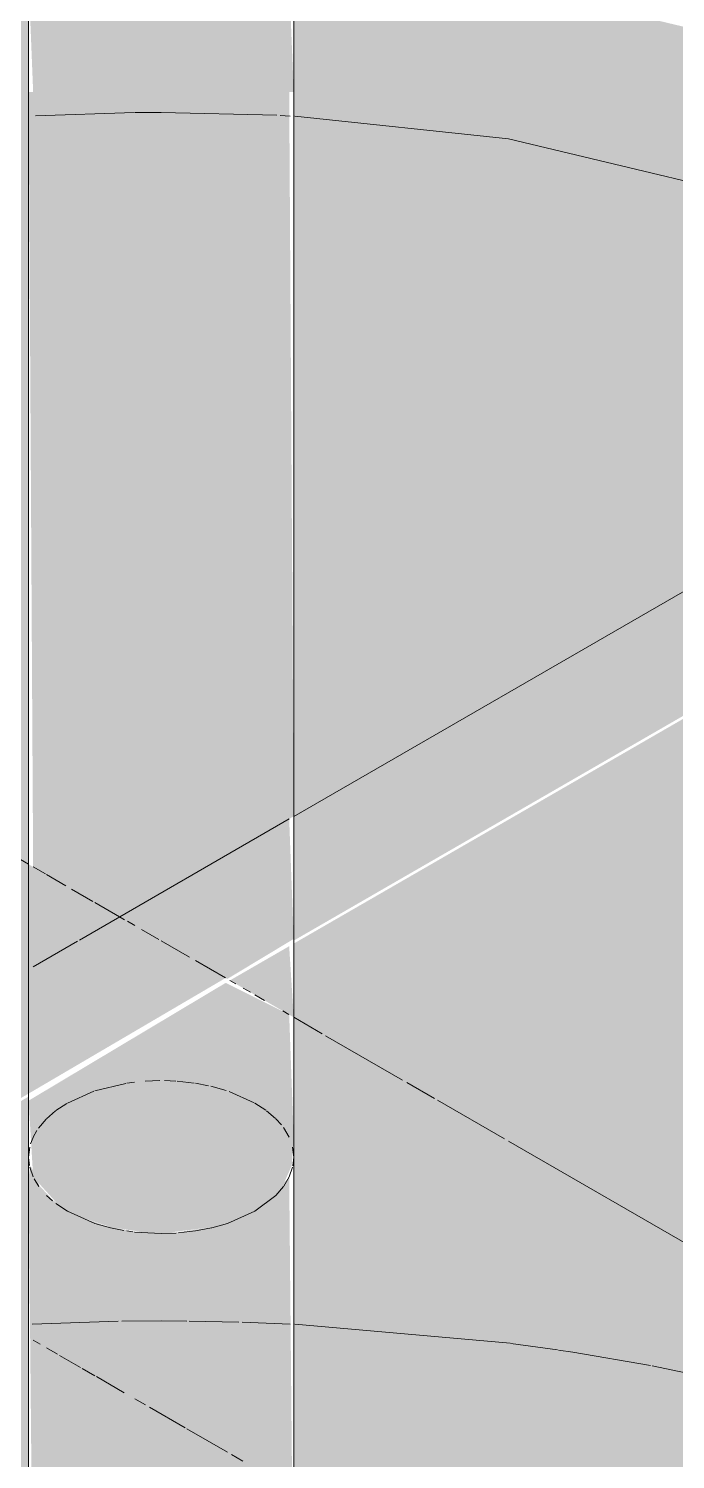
# Model space of a CAD drawing. Header units: millimetres. Extents: x -3207 to 1412, y 342 to 5433.
# Drawn here: x -1351.1 to -1312, y 1638.9 to 1725.3 of the extents above; entities that cross this region are included whole.
import ezdxf

# ---------------------------------------------------------------- set-up
doc = ezdxf.new("R2010")
doc.units = ezdxf.units.MM
doc.layers.add('M-_EQPT----_E', color=7, linetype='Continuous', lineweight=9)

# ---------------------------------------------------------------- blocks, each defined once
blk = doc.blocks.new('ВертикальныйМногоступенчатыйЦентробежныйНасос_CDM15-CDM20_CNP - CDM15-4FSWPC-V1-В10 Аксонометрия')
at = {"layer": 'M-_EQPT----_E', "lineweight": 20}
h = blk.add_hatch(color=9, dxfattribs=at)
h.paths.add_polyline_path([(-1391.058, 1721.523), (-1351.058, 1721.523), (-1351.058, 1728.341), (-1367.904, 1727.06), (-1383.558, 1723.317)])
h.paths.add_polyline_path([(-1400.333, 1712.248), (-1391.5, 1721.327), (-1400.333, 1717.414), (-1400.333, 1716.168)])
h.paths.add_polyline_path([(-1310.577, 1725.235), (-1318.211, 1727.06), (-1335.058, 1728.341), (-1335.058, 1721.523), (-1310.757, 1721.523), (-1310.734, 1723.949)])
h.paths.add_polyline_path([(-1284.508, 1716.85), (-1284.855, 1718.016), (-1286.843, 1736.598), (-1284.855, 1752.884), (-1279.027, 1765.766), (-1274.362, 1770.093), (-1280.363, 1768.241), (-1293.798, 1760.484), (-1303.069, 1751.885), (-1308.897, 1739.004), (-1310.577, 1725.235), (-1293.644, 1720.897), (-1284.855, 1717.003)])
h.paths.add_polyline_path([(-1262.058, 1803.751), (-1262.058, 1820.99), (-1267.504, 1817.846), (-1267.504, 1805.898), (-1263.362, 1804.063)])
for color, points in [(253, [(-1344.653, 1721.523), (-1335.058, 1721.523), (-1335.33, 1728.362), (-1344.7, 1728.824), (-1351.058, 1728.341), (-1350.785, 1721.523), (-1345.128, 1721.523)]), (253, [(-1345.566, 1671.706), (-1335.058, 1677.773), (-1335.33, 1721.523), (-1351.058, 1721.523), (-1350.785, 1674.719), (-1346.236, 1672.093)]), (253, [(-1335.058, 1670.267), (-1304.137, 1688.119), (-1306.041, 1694.526), (-1335.058, 1677.773), (-1335.058, 1670.369)]), (253, [(-1339.066, 1667.953), (-1335.058, 1670.369), (-1335.33, 1677.616), (-1345.566, 1671.706), (-1339.168, 1668.011)]), (253, [(-1351.058, 1668.535), (-1345.566, 1671.706), (-1351.058, 1674.876)]), (8, [(-1351.058, 1661.03), (-1339.168, 1668.011), (-1345.566, 1671.706), (-1351.058, 1668.535), (-1351.058, 1663.662)]), (8, [(-1335.058, 1665.639), (-1335.33, 1669.929), (-1338.91, 1667.863), (-1335.067, 1665.644)]), (8, [(-1343.058, 1652.575), (-1340.024, 1652.962), (-1338.231, 1653.56), (-1336.767, 1654.405), (-1335.724, 1655.449), (-1335.177, 1656.672), (-1335.058, 1658.298), (-1335.33, 1665.796), (-1339.165, 1667.715), (-1351.058, 1660.603), (-1350.785, 1655.998), (-1349.352, 1654.407), (-1347.888, 1653.561), (-1346.095, 1652.963), (-1344.095, 1652.654)]), (8, [(-1343.058, 1626.758), (-1335.058, 1627.366), (-1335.33, 1655.998), (-1336.767, 1654.405), (-1338.231, 1653.56), (-1340.036, 1652.96), (-1342.154, 1652.643), (-1344.762, 1652.704), (-1346.402, 1653.037), (-1347.888, 1653.561), (-1349.57, 1654.571), (-1350.386, 1655.442), (-1350.941, 1656.683), (-1351.058, 1655.998), (-1350.785, 1627.345), (-1343.859, 1626.819)])]:
    blk.add_hatch(color=color, dxfattribs=at).paths.add_polyline_path(points)
h = blk.add_hatch(color=9, dxfattribs=at)
h.paths.add_polyline_path([(-1271.689, 1636.955), (-1259.919, 1645.811), (-1258.273, 1649.359), (-1274.541, 1639.966), (-1272.91, 1638.244)])
h.paths.add_polyline_path([(-1422.038, 1664.666), (-1391.848, 1682.097), (-1387.706, 1683.932), (-1382.882, 1685.085), (-1377.706, 1685.479), (-1372.53, 1685.085), (-1367.706, 1683.932), (-1363.564, 1682.097), (-1351.058, 1674.876), (-1351.058, 1721.523), (-1391.058, 1721.523), (-1413.206, 1699.375), (-1413.206, 1708.736), (-1421.298, 1704.064), (-1421.298, 1704.922), (-1424.058, 1702.845), (-1424.058, 1673.523)])
h.paths.add_polyline_path([(-1335.058, 1677.773), (-1306.041, 1694.526), (-1308.901, 1704.178), (-1310.884, 1721.523), (-1335.058, 1721.523), (-1335.058, 1680.081)])
h = blk.add_hatch(color=253, dxfattribs=at)
h.paths.add_polyline_path([(-1304.091, 1687.965), (-1290.415, 1695.861), (-1292.989, 1692.944), (-1294.707, 1688.604), (-1295.159, 1684.524), (-1294.375, 1679.322), (-1292.539, 1674.36), (-1289.264, 1668.823), (-1285.782, 1664.445), (-1281.708, 1660.41), (-1279.241, 1658.291), (-1275.175, 1655.56), (-1270.484, 1653.522), (-1264.683, 1662.009), (-1263.03, 1669.259), (-1270.226, 1680.079), (-1279.297, 1699.313), (-1280.168, 1701.958), (-1304.137, 1688.119)])
h.paths.add_polyline_path([(-1291.792, 1640.659), (-1281.065, 1646.853), (-1281.964, 1647.903), (-1294.631, 1666.954), (-1303.497, 1685.967), (-1304.091, 1687.965), (-1335.058, 1670.087), (-1335.058, 1665.639), (-1292.416, 1641.019)])
h.paths.add_polyline_path([(-1271.17, 1652.566), (-1269.801, 1653.356), (-1270.484, 1653.522), (-1270.929, 1652.901)])
h = blk.add_hatch(color=253, dxfattribs=at)
h.paths.add_polyline_path([(-1376.507, 1540.394), (-1375.231, 1550.845), (-1377.219, 1569.427), (-1380.075, 1579.036), (-1404.116, 1565.156), (-1401.26, 1555.546), (-1400.457, 1548.038), (-1390.654, 1543.777), (-1377.219, 1540.564)])
h.paths.add_polyline_path([(-1380.075, 1579.036), (-1351.058, 1595.789), (-1351.058, 1603.295), (-1381.978, 1585.443), (-1380.139, 1579.252)])
h.paths.add_polyline_path([(-1274.292, 1588.714), (-1272.513, 1589.053), (-1271.078, 1589.834), (-1270.08, 1590.624), (-1267.989, 1593.238), (-1267.89, 1593.383), (-1266.803, 1595.958), (-1266.351, 1598.478), (-1266.337, 1598.61), (-1266.825, 1600.771), (-1267.489, 1601.672), (-1268.988, 1602.666), (-1270.945, 1603.512), (-1270.278, 1602.043), (-1270.167, 1600.09), (-1270.375, 1598.478), (-1271.64, 1595.397), (-1272.575, 1593.848), (-1274.812, 1591.776), (-1276.734, 1590.943), (-1277.88, 1590.785), (-1277.859, 1590.499), (-1274.338, 1588.728)])
h.paths.add_polyline_path([(-1335.058, 1605.027), (-1282.566, 1635.333), (-1288.983, 1639.037), (-1289.7, 1638.719), (-1335.058, 1612.348), (-1335.058, 1605.583)])
h.paths.add_polyline_path([(-1399.971, 1640.295), (-1351.058, 1668.535), (-1351.058, 1674.876), (-1363.564, 1682.097), (-1405.58, 1657.839), (-1401.291, 1676.645), (-1422.038, 1664.666), (-1421.298, 1661.42), (-1413.206, 1650.141), (-1400.333, 1640.455)])
h.paths.add_polyline_path([(-1411.575, 1633.596), (-1406.874, 1628.804), (-1392.616, 1637.036), (-1399.971, 1640.295), (-1411.055, 1633.896)])
h.paths.add_polyline_path([(-1435.616, 1619.715), (-1411.575, 1633.596), (-1418.568, 1640.946), (-1434.474, 1652.272), (-1439.058, 1654.221), (-1439.058, 1623.348), (-1435.787, 1619.895)])
h = blk.add_hatch(color=253, dxfattribs=at)
h.paths.add_polyline_path([(-1404.116, 1565.156), (-1380.139, 1579.252), (-1381.978, 1585.443), (-1406.02, 1571.562), (-1404.139, 1565.234)])
h.paths.add_polyline_path([(-1392.616, 1637.036), (-1351.058, 1661.03), (-1351.058, 1668.535), (-1399.971, 1640.295), (-1394.457, 1637.852)])
h.paths.add_polyline_path([(-1406.978, 1628.744), (-1406.868, 1628.627), (-1406.874, 1628.804)])
h.paths.add_polyline_path([(-1431.02, 1614.864), (-1406.978, 1628.744), (-1411.575, 1633.596), (-1435.522, 1619.616), (-1431.904, 1615.797)])
h = blk.add_hatch(color=8, dxfattribs=at)
h.paths.add_polyline_path([(-1399.006, 1575.791), (-1382.024, 1585.596), (-1383.121, 1589.192), (-1393.2, 1609.633), (-1405.615, 1627.305), (-1406.874, 1628.623), (-1421.015, 1620.434), (-1417.834, 1620.574), (-1414.416, 1619.661), (-1409.778, 1617.221), (-1405.038, 1613.693), (-1401.383, 1610.245), (-1397.902, 1606.179), (-1395.223, 1602.272), (-1392.83, 1597.481), (-1391.391, 1592.691), (-1391.067, 1587.6), (-1391.805, 1583.637), (-1393.31, 1580.409), (-1396.482, 1577.25), (-1396.608, 1577.177)])
h.paths.add_polyline_path([(-1335.058, 1627.366), (-1322.093, 1628.352), (-1301.669, 1633.417), (-1289.293, 1639.217), (-1335.058, 1665.639), (-1335.058, 1628.352)])
h.paths.add_polyline_path([(-1351.058, 1627.366), (-1351.058, 1660.849), (-1392.325, 1636.907), (-1382.454, 1632.76), (-1362.885, 1628.265), (-1351.126, 1627.371)])
at = {"layer": 'M-_EQPT----_E', "color": 9, "lineweight": 20}
for p, q in [((-1351.058, 1787.289), (-1351.058, 1526.554)), ((-1335.058, 1526.554), (-1335.058, 1787.289))]:
    blk.add_line(p, q, dxfattribs=at)
at = {"layer": 'M-_EQPT----_E', "color": 253, "lineweight": 20}
for p, q in [((-1351.058, 1728.341), (-1351.058, 1668.535)), ((-1335.058, 1677.773), (-1335.058, 1728.341)), ((-1350.642, 1720.079), (-1344.657, 1720.279)), ((-1335.874, 1720.1), (-1335.269, 1720.068)), ((-1277.533, 1710.985), (-1335.058, 1677.773)), ((-1351.058, 1674.876), (-1363.564, 1682.097)), ((-1335.33, 1677.616), (-1347.994, 1670.304)), ((-1348.103, 1670.241), (-1350.785, 1668.693))]:
    blk.add_line(p, q, dxfattribs=at)
at = {"layer": 'M-_EQPT----_E', "color": 8, "lineweight": 20}
for p, q in [((-1335.058, 1670.369), (-1335.058, 1677.773)), ((-1350.045, 1674.292), (-1350.785, 1674.719)), ((-1348.81, 1673.579), (-1349.986, 1674.257)), ((-1347.181, 1672.638), (-1348.467, 1673.381)), ((-1345.566, 1671.706), (-1347.058, 1672.567)), ((-1345.267, 1671.533), (-1345.566, 1671.706)), ((-1344.653, 1671.179), (-1345.099, 1671.436)), ((-1343.199, 1670.339), (-1344.24, 1670.94)), ((-1341.346, 1669.269), (-1343.058, 1670.257)), ((-1335.058, 1669.284), (-1335.058, 1670.087)), ((-1351.058, 1668.535), (-1351.058, 1665.523)), ((-1339.168, 1668.011), (-1340.987, 1669.062)), ((-1335.058, 1667.659), (-1335.058, 1669.118)), ((-1338.552, 1667.656), (-1338.91, 1667.863)), ((-1337.671, 1667.147), (-1338.1, 1667.395)), ((-1336.826, 1666.66), (-1337.401, 1666.991)), ((-1335.058, 1663.573), (-1335.058, 1667.453)), ((-1335.361, 1665.813), (-1335.717, 1666.019)), ((-1351.058, 1665.488), (-1351.058, 1661.03)), ((-1333.333, 1664.643), (-1335.058, 1665.639)), ((-1328.481, 1661.842), (-1333.129, 1664.525)), ((-1335.058, 1657.193), (-1335.058, 1663.461)), ((-1347.054, 1661.195), (-1345.196, 1661.644)), ((-1345.128, 1661.655), (-1344.663, 1661.718)), ((-1344.033, 1661.777), (-1343.131, 1661.812)), ((-1342.848, 1661.811), (-1342.167, 1661.783)), ((-1342.089, 1661.778), (-1341.056, 1661.665)), ((-1340.987, 1661.655), (-1340.2, 1661.507)), ((-1326.566, 1660.736), (-1328.237, 1661.701)), ((-1348.715, 1660.459), (-1347.112, 1661.175)), ((-1340.062, 1661.476), (-1339.128, 1661.217)), ((-1338.954, 1661.158), (-1337.439, 1660.481)), ((-1351.058, 1660.505), (-1351.058, 1660.056)), ((-1351.058, 1659.975), (-1351.058, 1657.882)), ((-1349.986, 1659.503), (-1349.432, 1659.983)), ((-1349.412, 1659.999), (-1348.751, 1660.438)), ((-1337.401, 1660.459), (-1336.735, 1660.022)), ((-1336.698, 1659.995), (-1336.148, 1659.521)), ((-1322.334, 1658.292), (-1326.374, 1660.625)), ((-1350.459, 1658.945), (-1350.004, 1659.485)), ((-1336.13, 1659.503), (-1335.803, 1659.139)), ((-1350.936, 1657.992), (-1350.79, 1658.378)), ((-1350.785, 1658.389), (-1350.559, 1658.797)), ((-1335.679, 1658.977), (-1335.335, 1658.4)), ((-1351.058, 1657.829), (-1351.058, 1657.193)), ((-1351.058, 1657.193), (-1350.99, 1657.79)), ((-1335.129, 1657.803), (-1335.058, 1657.193)), ((-1305.914, 1648.812), (-1322.093, 1658.154)), ((-1351.007, 1656.679), (-1351.058, 1657.166)), ((-1350.785, 1655.998), (-1350.989, 1656.592)), ((-1335.127, 1656.589), (-1335.33, 1655.998)), ((-1335.058, 1657.193), (-1335.111, 1656.667)), ((-1350.449, 1655.427), (-1350.728, 1655.882)), ((-1335.33, 1655.998), (-1335.662, 1655.434)), ((-1349.622, 1654.553), (-1349.986, 1654.884)), ((-1336.13, 1654.884), (-1337.401, 1653.927)), ((-1335.668, 1655.425), (-1336.13, 1654.884)), ((-1348.715, 1653.927), (-1349.411, 1654.387)), ((-1347.058, 1653.193), (-1348.715, 1653.927)), ((-1337.401, 1653.927), (-1339.058, 1653.193)), ((-1346.124, 1652.928), (-1347.058, 1653.193)), ((-1339.058, 1653.193), (-1339.999, 1652.926)), ((-1345.314, 1652.762), (-1346.121, 1652.927)), ((-1344.771, 1652.682), (-1345.128, 1652.732)), ((-1343.058, 1652.575), (-1344.663, 1652.669)), ((-1342.146, 1652.605), (-1343.058, 1652.575)), ((-1340.987, 1652.732), (-1342.016, 1652.615)), ((-1340.01, 1652.924), (-1340.987, 1652.732)), ((-1350.842, 1647.112), (-1345.661, 1647.278)), ((-1345.427, 1647.282), (-1343.058, 1647.299)), ((-1343.058, 1647.299), (-1341.511, 1647.292)), ((-1341.364, 1647.29), (-1338.37, 1647.231)), ((-1338.163, 1647.225), (-1335.274, 1647.112)), ((-1334.998, 1647.099), (-1321.999, 1645.948)), ((-1350.785, 1646.141), (-1350.357, 1645.894)), ((-1349.986, 1645.68), (-1349.307, 1645.288)), ((-1349.185, 1645.218), (-1347.927, 1644.491)), ((-1321.95, 1645.941), (-1319.127, 1645.55)), ((-1319.069, 1645.541), (-1318.211, 1645.411)), ((-1318.211, 1645.411), (-1313.524, 1644.609)), ((-1347.83, 1644.435), (-1347.058, 1643.989)), ((-1313.416, 1644.589), (-1307.29, 1643.302)), ((-1346.968, 1643.938), (-1345.286, 1642.966)), ((-1344.653, 1642.601), (-1344.012, 1642.231)), ((-1343.766, 1642.089), (-1341.608, 1640.843)), ((-1341.506, 1640.784), (-1339.058, 1639.371)), ((-1338.815, 1639.231), (-1338.137, 1638.839))]:
    blk.add_line(p, q, dxfattribs=at)
at = {"layer": 'M-_EQPT----_E', "color": 253, "lineweight": 20}
for points in [[(-1344.635, 1720.28, 0), (-1343.058, 1720.289, 0), (-1336.077, 1720.111, 0)], [(-1334.993, 1720.052, 0), (-1322.093, 1718.695, 0), (-1302.558, 1714.023, 0), (-1292.206, 1709.916, 0)]]:
    blk.add_polyline3d(points, dxfattribs=at)

msp = doc.modelspace()

# ---------------------------------------------------------------- block references
at = {"layer": 'M-_EQPT----_E', "color": 8, "lineweight": 20}
msp.add_blockref('ВертикальныйМногоступенчатыйЦентробежныйНасос_CDM15-CDM20_CNP - CDM15-4FSWPC-V1-В10 Аксонометрия', (0, 0), dxfattribs=at)

doc.saveas('drawing.dxf')
